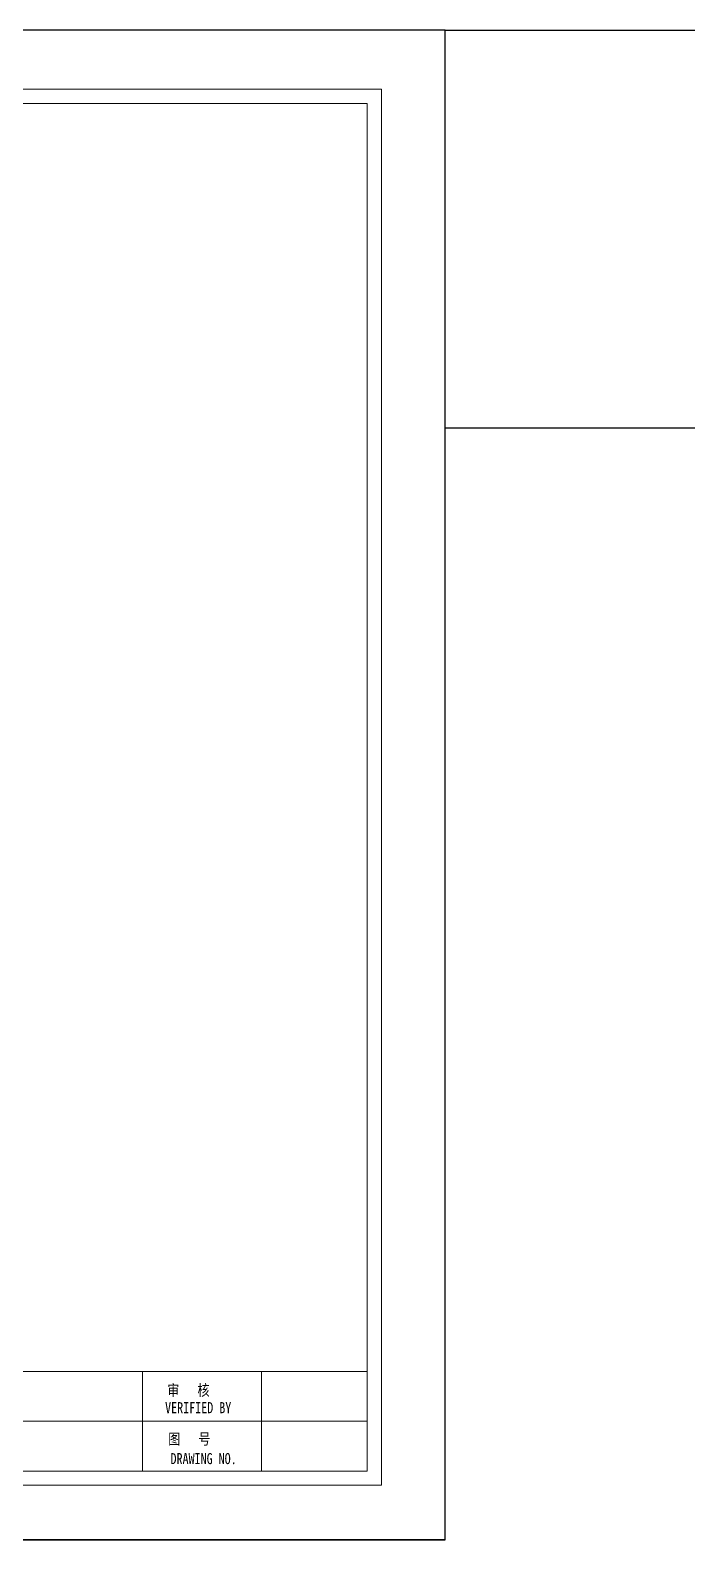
# Model space of a CAD drawing. Header units: inches. Extents: x 1174834 to 1369688, y -175882 to -108740.
# Drawn here: x 1263987 to 1272259, y -175882 to -156912 of the extents above; entities that cross this region are included whole.
import ezdxf

# ---------------------------------------------------------------- set-up
doc = ezdxf.new("R2010")
doc.units = ezdxf.units.IN
doc.header["$LTSCALE"] = 500
doc.header["$MEASUREMENT"] = 0
doc.layers.add('WALL', color=255, linetype='Continuous')
doc.layers.add('填充线', color=143, linetype='Continuous', lineweight=9)
doc.styles.add('QHGM-宋体', font='', dxfattribs={"width": 0.8})
doc.styles.get('QHGM-宋体').set_extended_font_data('SimSun')

# ---------------------------------------------------------------- blocks, each defined once
blk = doc.blocks.new('JNNJ')
at = {"layer": 'WALL', "color": 8, "ltscale": 0.5}
for p, q in [((308185, -80914), (283797, -80914)), ((308185, -98160), (308185, -80914)), ((283797, -98160), (308185, -98160)), ((308185, -98160), (283797, -98160))]:
    blk.add_line(p, q, dxfattribs=at)
at = {"layer": '填充线'}
for p, q in [((284431, -81588), (307456, -81588)), ((307456, -81588), (307456, -97537)), ((307293, -81751), (284594, -81751)), ((307293, -97374), (307293, -81751)), ((307293, -96236), (284612, -96236)), ((301659, -96805), (307293, -96805)), ((284594, -97374), (307293, -97374)), ((284431, -97537), (307456, -97537))]:
    blk.add_line(p, q, dxfattribs=at)
blk = doc.blocks.new('HHYT')
at = {"layer": '填充线'}
for p, q in [((404011, -113481), (404011, -114619)), ((405371, -113481), (405371, -114619))]:
    blk.add_line(p, q, dxfattribs=at)
blk.add_blockref('JNNJ', (99287, -17246))
at = {"layer": '填充线', "style": 'QHGM-宋体', "width": 0.8}
for s, height, p in [('审   核', 126.5, (404294, -113759)), ('VERIFIED BY', 126.47, (404269, -113959)), ('图   号', 126.5, (404305, -114317)), ('DRAWING NO.', 126.47, (404331, -114541))]:
    blk.add_text(s, height=height, dxfattribs=at).set_placement(p)

msp = doc.modelspace()

# ---------------------------------------------------------------- linework, layer by layer
msp.add_lwpolyline([(1269207.4, -156911.5), (1274207.4, -156911.5), (1274207.4, -161911.5), (1269207.4, -161911.5)], close=True)

# ---------------------------------------------------------------- block references
at = {"xscale": 1.1, "yscale": 1.1, "zscale": 1.1}
msp.add_blockref('HHYT', (820988.4, -48936), dxfattribs=at)

doc.saveas('drawing.dxf')
